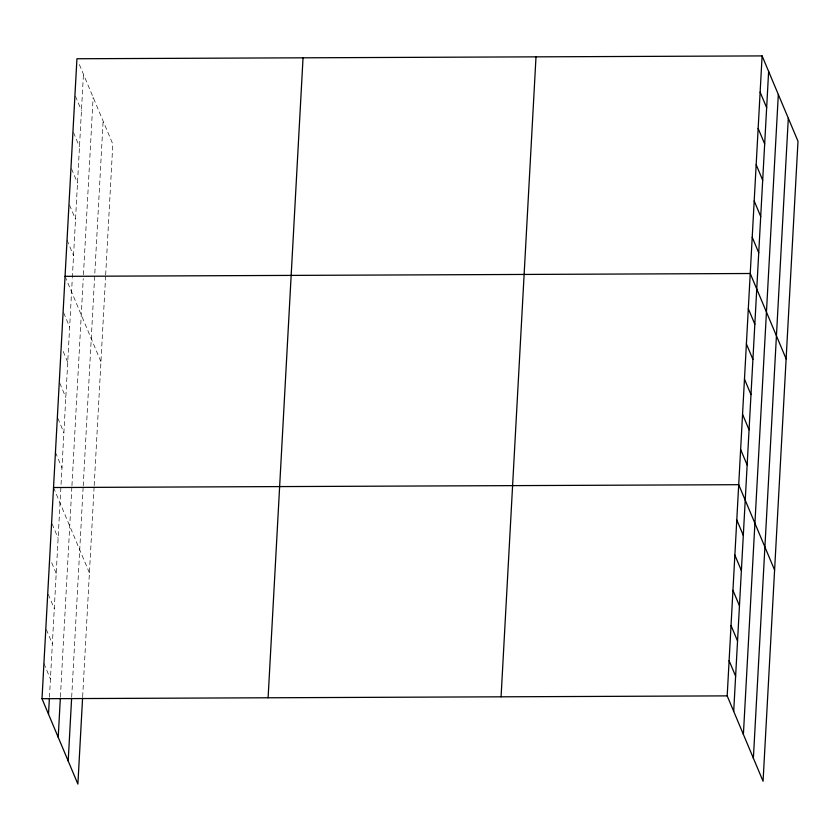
<?xml version="1.0" encoding="UTF-8"?>
<svg xmlns="http://www.w3.org/2000/svg" width="840" height="840" viewBox="0 0 840 840"><rect width="100%" height="100%" fill="white"/><g stroke="black" fill="none" stroke-linecap="round" stroke-linejoin="round"><path stroke-width="0.63" stroke-dasharray="4.2 3.15" d="M49.445 697.263L72.272 278.88M72.345 277.589L83.444 74.245M60.417 696.853L71.873 486.969M71.946 485.667L83.244 278.628M83.454 274.743L93.135 97.303M71.683 697.148L83.139 487.263M83.213 485.961L103.12 121.065M82.656 696.738L94.111 486.854M94.185 485.552L105.609 276.224M105.672 274.932L112.812 144.123L78.939 63.515M75.453 96.201L81.47 110.513M73.469 132.468L79.485 146.779M71.495 168.735L77.511 183.047M69.51 205.002L75.527 219.303M67.032 240.072L73.552 255.57M65.058 276.339L100.936 361.704M63.63 312.721L69.647 327.033M63.221 351.498L67.725 362.229M59.787 383.124L65.803 397.425M57.866 418.32L63.882 432.632M55.451 452.33L61.961 467.828M53.529 487.526L89.418 572.891M52.112 523.918L58.118 538.22M51.691 562.684L56.196 573.416M48.269 594.311L54.275 608.622M46.347 629.506L52.353 643.818M43.922 663.516L50.442 679.014"/><path stroke-width="1.26" d="M82.583 698.04L77.889 784.087L42 698.712L76.933 58.748L762.111 55.913L798 141.288L763.067 781.252L727.188 695.877L762.111 55.913M48.521 714.21L49.371 698.565M58.212 737.268L60.343 698.155M68.198 761.029L71.61 698.45M268.107 697.778L303.041 57.813M501.07 696.812L536.004 56.847M733.698 711.385L768.631 71.421M743.389 734.433L778.323 94.479M753.375 758.195L788.308 118.23M65.058 276.339L750.236 273.504L786.125 358.88M53.529 487.526L738.707 484.691L774.596 570.066M42 698.712L727.188 695.877M760.137 92.18L766.647 107.677M758.153 128.447L764.673 143.945M756.178 164.714L762.689 180.212M754.194 200.97L760.715 216.478M752.22 237.237L758.73 252.746M748.314 308.7L754.835 324.198M746.393 343.896L752.913 359.405M744.471 379.103L750.992 394.601M742.55 414.298L749.07 429.796M740.628 449.495L747.149 464.993M736.785 519.887L743.306 535.395M734.864 555.093L741.384 570.591M732.942 590.289L739.462 605.787M731.021 625.485L737.541 640.983M729.099 660.681L735.62 676.179"/></g></svg>
